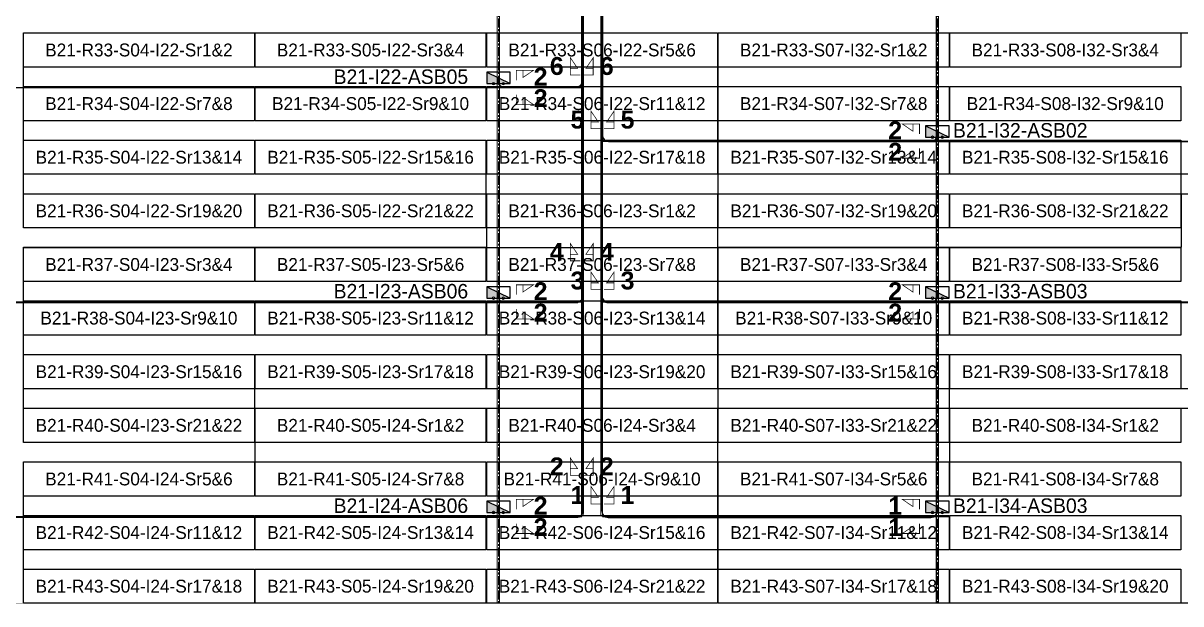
# Model space of a CAD drawing. Header units: metres. Extents: x 530177 to 530565, y 2673484 to 2673812.
# Drawn here: x 530273.9 to 530435.8, y 2673484.2 to 2673565.4 of the extents above; entities that cross this region are included whole.
import ezdxf
from ezdxf.enums import TextEntityAlignment as Align

# ---------------------------------------------------------------- set-up
doc = ezdxf.new("R2010")
doc.units = ezdxf.units.M
doc.linetypes.add('CENTER', pattern=[2, 1.25, -0.25, 0.25, -0.25])
doc.layers.add('Boundary-12.5 MW Block', color=6, linetype='Continuous', lineweight=9)
doc.layers.add('PILE', color=1, linetype='Continuous', lineweight=15)
for name, color, linetype in [('DC Trench BL-21', 40, 'Continuous'), ('E-Inverter Grouping', 2, 'Continuous'), ('Inverter Block-21', 7, 'Continuous'), ('LT Cable(AG) INV to LT Panel BL-21', 2, 'Continuous'), ('Messenger Wire-Block-21 (Master Path)', 30, 'Continuous'), ('Messenger Wire-Block-21 (MW Path)', 191, 'Continuous'), ('MMS Table Block-21', 8, 'Continuous'), ('Plan Line - DC BL-21', 40, 'Continuous'), ('Section Marking BL-21', 2, 'Continuous')]:
    doc.layers.add(name, color=color, linetype=linetype)
doc.styles.add('BoldTextStyle', font='arialbd.ttf')
doc.styles.get("Standard").update_dxf_attribs({"font": 'Adani Regular.ttf'})

# ---------------------------------------------------------------- blocks, each defined once
blk = doc.blocks.new('MMS Table (32.292 x 4.788)')
at = {"color": 0}
blk.add_lwpolyline([(0, -0.002), (0, 4.786), (32.292, 4.786), (32.292, -0.002)], close=True, dxfattribs=at)
at = {"color": 7}
blk.add_attdef('ID1', text='', height=1.8, dxfattribs=at).set_placement((16.146, 2.392), align=Align.MIDDLE_CENTER)
blk = doc.blocks.new('Inverter Block')
h = blk.add_hatch(color=0)
h.dxf.hatch_style = 1
h.paths.add_polyline_path([(-1.46, 2.27), (-1.46, 0.85), (1.46, 0.85)])
at = {"color": 0}
blk.add_lwpolyline([(1.46, 2.27), (-1.46, 2.27), (-1.46, 0.85), (1.46, 0.85)], close=True, dxfattribs=at)
blk.add_lwpolyline([(-1.46, 2.27), (1.46, 0.85)], dxfattribs=at)
at = {"layer": 'PILE'}
for centre in [(-0.61, 0.85), (0.61, 0.85)]:
    blk.add_circle(centre, 0.156, dxfattribs=at)
at = {"color": 7}
blk.add_attdef('ID', (-1.46, 3.01), '', height=1.8, dxfattribs=at)

msp = doc.modelspace()

# ---------------------------------------------------------------- linework, layer by layer
at = {"layer": 'Boundary-12.5 MW Block', "const_width": 0.05}
msp.add_lwpolyline([(530176.79, 2673804.08), (530209.18, 2673804.08), (530209.18, 2673811.58), (530565.39, 2673811.58), (530565.39, 2673514.29), (530468.22, 2673514.29), (530468.22, 2673484.29), (530176.79, 2673484.29)], close=True, dxfattribs=at)
at = {"layer": 'DC Trench BL-21', "color": 40, "const_width": 0.15}
for points in [[(530340.54, 2673624.08), (530340.23, 2673624.08), (530340.23, 2673484.29), (530340.54, 2673484.29)], [(530401.94, 2673624.08), (530401.64, 2673624.08), (530401.64, 2673484.29), (530401.94, 2673484.29)]]:
    msp.add_lwpolyline(points, close=True, dxfattribs=at)
at = {"layer": 'E-Inverter Grouping'}
for points in [[(530371.04, 2673564.08), (530371.04, 2673544.29), (530338.65, 2673544.29), (530338.65, 2673536.79), (530273.96, 2673536.79), (530273.96, 2673564.08)], [(530468.22, 2673564.08), (530468.22, 2673544.29), (530435.82, 2673544.29), (530435.82, 2673536.79), (530371.14, 2673536.79), (530371.14, 2673564.08)], [(530338.75, 2673534.08), (530338.75, 2673541.58), (530371.04, 2673541.58), (530371.04, 2673514.29), (530306.26, 2673514.29), (530306.26, 2673506.79), (530273.96, 2673506.79), (530273.96, 2673534.08)], [(530435.92, 2673534.08), (530435.92, 2673541.58), (530468.22, 2673541.58), (530468.22, 2673514.29), (530403.43, 2673514.29), (530403.43, 2673506.79), (530371.14, 2673506.79), (530371.14, 2673534.08)], [(530371.04, 2673484.29), (530273.96, 2673484.29), (530273.96, 2673504.08), (530306.36, 2673504.08), (530306.36, 2673511.58), (530371.04, 2673511.58)], [(530468.22, 2673484.29), (530371.14, 2673484.29), (530371.14, 2673504.08), (530403.53, 2673504.08), (530403.53, 2673511.58), (530468.22, 2673511.58)]]:
    msp.add_lwpolyline(points, close=True, dxfattribs=at)
at = {"layer": 'LT Cable(AG) INV to LT Panel BL-21'}
for points in [[(530364.89, 2673644.07), (530361.51, 2673644.07, -0.118831), (530361.1, 2673644.17), (530359.65, 2673644.91, 0.118831), (530359.24, 2673645.01), (530352.96, 2673645.01, 0.414214), (530352.06, 2673644.11), (530352.06, 2673625.42, 0.02362), (530352.06, 2673625.34), (530352.11, 2673624.79, -0.02362), (530352.12, 2673624.7), (530352.12, 2673557.27, -0.414214), (530351.22, 2673556.37), (530244.11, 2673556.37, -0.414214), (530243.21, 2673557.27), (530243.21, 2673557.69)], [(530362.81, 2673644.02), (530361.51, 2673644.02, -0.118831), (530361.1, 2673644.12), (530359.65, 2673644.86, 0.118831), (530359.24, 2673644.96), (530353.01, 2673644.96, 0.414214), (530352.11, 2673644.06), (530352.11, 2673625.42, 0.02362), (530352.11, 2673625.34), (530352.16, 2673624.79, -0.02362), (530352.17, 2673624.71), (530352.17, 2673527.22, -0.414214), (530351.27, 2673526.32), (530244.11, 2673526.32, -0.414214), (530243.21, 2673527.22), (530243.21, 2673527.69)], [(530362.81, 2673643.97), (530361.51, 2673643.97, -0.118831), (530361.1, 2673644.07), (530359.65, 2673644.81, 0.118831), (530359.24, 2673644.91), (530353.06, 2673644.91, 0.414214), (530352.16, 2673644.01), (530352.16, 2673625.43, 0.02362), (530352.16, 2673625.34), (530352.21, 2673624.79, -0.02362), (530352.22, 2673624.71), (530352.22, 2673497.17, -0.414214), (530351.32, 2673496.27), (530244.11, 2673496.27, -0.414214), (530243.21, 2673497.17), (530243.21, 2673497.69)], [(530364.89, 2673644.1), (530361.51, 2673644.1, -0.118831), (530361.1, 2673644.2), (530359.65, 2673644.94, 0.118831), (530359.24, 2673645.04), (530352.93, 2673645.04, 0.414214), (530352.03, 2673644.14), (530352.03, 2673625.42, 0.02362), (530352.03, 2673625.34), (530352.09, 2673624.79, -0.02362), (530352.09, 2673624.7), (530352.09, 2673557.3, -0.414214), (530351.19, 2673556.4), (530341.29, 2673556.4, -0.414214), (530340.39, 2673557.3), (530340.39, 2673557.69)], [(530362.81, 2673644.05), (530361.51, 2673644.05, -0.118831), (530361.1, 2673644.15), (530359.65, 2673644.89, 0.118831), (530359.24, 2673644.99), (530352.98, 2673644.99, 0.414214), (530352.08, 2673644.09), (530352.08, 2673625.42, 0.02362), (530352.08, 2673625.34), (530352.14, 2673624.79, -0.02362), (530352.14, 2673624.7), (530352.14, 2673527.25, -0.414214), (530351.24, 2673526.35), (530341.29, 2673526.35, -0.414214), (530340.39, 2673527.25), (530340.39, 2673527.69)], [(530362.81, 2673644), (530361.51, 2673644, -0.118831), (530361.1, 2673644.1), (530359.65, 2673644.84, 0.118831), (530359.24, 2673644.94), (530353.03, 2673644.94, 0.414214), (530352.13, 2673644.04), (530352.13, 2673625.43, 0.02362), (530352.13, 2673625.34), (530352.19, 2673624.79, -0.02362), (530352.19, 2673624.71), (530352.19, 2673497.2, -0.414214), (530351.29, 2673496.3), (530341.29, 2673496.3, -0.414214), (530340.39, 2673497.2), (530340.39, 2673497.69)]]:
    msp.add_lwpolyline(points, format="xyb", dxfattribs=at)
at = {"layer": 'LT Cable(AG) INV to LT Panel BL-21', "color": 5}
for points in [[(530361.8, 2673643.69), (530361.5, 2673643.69, 0.057005), (530361.3, 2673643.67), (530359.72, 2673643.3, -0.057005), (530359.52, 2673643.28), (530355.62, 2673643.28, 0.414214), (530354.72, 2673642.38), (530354.72, 2673625.42, 0.04511), (530354.73, 2673625.26), (530354.81, 2673624.81, -0.04511), (530354.83, 2673624.65), (530354.83, 2673497.21, 0.414214), (530355.73, 2673496.31), (530400.89, 2673496.31, 0.414214), (530401.79, 2673497.21), (530401.79, 2673497.69)], [(530361.8, 2673643.66), (530361.5, 2673643.66, 0.057005), (530361.3, 2673643.64), (530359.72, 2673643.28, -0.057005), (530359.52, 2673643.25), (530355.64, 2673643.25, 0.414214), (530354.74, 2673642.35), (530354.74, 2673625.42, 0.04511), (530354.76, 2673625.26), (530354.84, 2673624.81, -0.04511), (530354.85, 2673624.65), (530354.85, 2673527.24, 0.414214), (530355.75, 2673526.34), (530498.07, 2673526.34, 0.414214), (530498.97, 2673527.24), (530498.97, 2673527.69)], [(530361.8, 2673643.64), (530361.5, 2673643.64, 0.057005), (530361.3, 2673643.62), (530359.72, 2673643.25, -0.057005), (530359.52, 2673643.23), (530355.67, 2673643.23, 0.414214), (530354.77, 2673642.33), (530354.77, 2673625.42, 0.04511), (530354.78, 2673625.26), (530354.86, 2673624.82, -0.04511), (530354.88, 2673624.66), (530354.88, 2673527.26, 0.414214), (530355.78, 2673526.36), (530400.89, 2673526.36, 0.414214), (530401.79, 2673527.26), (530401.79, 2673527.69)], [(530361.8, 2673643.61), (530361.5, 2673643.61, 0.057005), (530361.3, 2673643.59), (530359.72, 2673643.23, -0.057005), (530359.52, 2673643.2), (530355.69, 2673643.2, 0.414214), (530354.79, 2673642.3), (530354.79, 2673625.42, 0.04511), (530354.81, 2673625.26), (530354.89, 2673624.82, -0.04511), (530354.9, 2673624.66), (530354.9, 2673549.79, 0.414214), (530355.8, 2673548.89), (530498.07, 2673548.89, 0.414214), (530498.97, 2673549.79), (530498.97, 2673550.19)], [(530363.79, 2673643.59), (530361.5, 2673643.59, 0.057005), (530361.3, 2673643.57), (530359.72, 2673643.2, -0.057005), (530359.52, 2673643.18), (530355.72, 2673643.18, 0.414214), (530354.82, 2673642.28), (530354.82, 2673625.43, 0.04511), (530354.83, 2673625.26), (530354.91, 2673624.82, -0.04511), (530354.93, 2673624.66), (530354.93, 2673549.81, 0.414214), (530355.83, 2673548.91), (530400.89, 2673548.91, 0.414214), (530401.79, 2673549.81), (530401.79, 2673550.19)]]:
    msp.add_lwpolyline(points, format="xyb", dxfattribs=at)
at = {"layer": 'Messenger Wire-Block-21 (Master Path)'}
for points in [[(530352.05, 2673496.44), (530352.05, 2673624.74)], [(530354.95, 2673496.44), (530354.95, 2673624.74)], [(530241.57, 2673556.44), (530352.05, 2673556.44)], [(530354.95, 2673548.94), (530500.61, 2673548.94)], [(530241.57, 2673526.44), (530352.05, 2673526.44)], [(530354.95, 2673526.44), (530500.61, 2673526.44)], [(530241.57, 2673496.44), (530352.05, 2673496.44)], [(530354.95, 2673496.44), (530403.43, 2673496.44)]]:
    msp.add_lwpolyline(points, dxfattribs=at)
at = {"layer": 'Messenger Wire-Block-21 (MW Path)', "const_width": 0.1}
for points in [[(530352.3, 2673496.44), (530352.3, 2673624.74)], [(530354.7, 2673496.44), (530354.7, 2673624.74)], [(530241.57, 2673556.44), (530352.05, 2673556.44)], [(530354.95, 2673548.94), (530500.61, 2673548.94)], [(530241.57, 2673526.44), (530352.05, 2673526.44)], [(530354.95, 2673526.44), (530500.61, 2673526.44)], [(530241.57, 2673496.44), (530352.05, 2673496.44)], [(530354.95, 2673496.44), (530403.43, 2673496.44)]]:
    msp.add_lwpolyline(points, dxfattribs=at)
at = {"layer": 'Plan Line - DC BL-21', "color": 6, "linetype": 'CENTER'}
for points in [[(530340.39, 2673624.08), (530340.39, 2673484.29)], [(530401.79, 2673624.08), (530401.79, 2673484.29)]]:
    msp.add_lwpolyline(points, dxfattribs=at)
at = {"layer": 'Section Marking BL-21', "color": 94, "lineweight": 35, "true_color": 0x00a500, "const_width": 0.1}
for points in [[(530351.85, 2673558.19), (530350.46, 2673558.19), (530350.46, 2673560.59), (530351.47, 2673559.11), (530350.46, 2673559.11)], [(530352.25, 2673558.19), (530353.64, 2673558.19), (530353.64, 2673560.59), (530352.63, 2673559.11), (530353.64, 2673559.11)], [(530342.89, 2673557.44), (530342.89, 2673558.83), (530345.29, 2673558.83), (530343.81, 2673557.82), (530343.81, 2673558.83)], [(530342.89, 2673555.44), (530342.89, 2673554.05), (530345.29, 2673554.05), (530343.81, 2673555.06), (530343.81, 2673554.05)], [(530354.75, 2673550.69), (530353.36, 2673550.69), (530353.36, 2673553.09), (530354.37, 2673551.61), (530353.36, 2673551.61)], [(530355.15, 2673550.69), (530356.54, 2673550.69), (530356.54, 2673553.09), (530355.53, 2673551.61), (530356.54, 2673551.61)], [(530399.29, 2673549.94), (530399.29, 2673551.33), (530396.89, 2673551.33), (530398.37, 2673550.32), (530398.37, 2673551.33)], [(530399.29, 2673547.94), (530399.29, 2673546.55), (530396.89, 2673546.55), (530398.37, 2673547.56), (530398.37, 2673546.55)], [(530351.85, 2673532.19), (530350.46, 2673532.19), (530350.46, 2673534.59), (530351.47, 2673533.11), (530350.46, 2673533.11)], [(530352.25, 2673532.19), (530353.64, 2673532.19), (530353.64, 2673534.59), (530352.63, 2673533.11), (530353.64, 2673533.11)], [(530354.75, 2673528.19), (530353.36, 2673528.19), (530353.36, 2673530.59), (530354.37, 2673529.11), (530353.36, 2673529.11)], [(530355.15, 2673528.19), (530356.54, 2673528.19), (530356.54, 2673530.59), (530355.53, 2673529.11), (530356.54, 2673529.11)], [(530342.89, 2673527.44), (530342.89, 2673528.83), (530345.29, 2673528.83), (530343.81, 2673527.82), (530343.81, 2673528.83)], [(530399.29, 2673527.44), (530399.29, 2673528.83), (530396.89, 2673528.83), (530398.37, 2673527.82), (530398.37, 2673528.83)], [(530342.89, 2673525.44), (530342.89, 2673524.05), (530345.29, 2673524.05), (530343.81, 2673525.06), (530343.81, 2673524.05)], [(530399.29, 2673525.44), (530399.29, 2673524.05), (530396.89, 2673524.05), (530398.37, 2673525.06), (530398.37, 2673524.05)], [(530351.85, 2673502.19), (530350.46, 2673502.19), (530350.46, 2673504.59), (530351.47, 2673503.11), (530350.46, 2673503.11)], [(530352.25, 2673502.19), (530353.64, 2673502.19), (530353.64, 2673504.59), (530352.63, 2673503.11), (530353.64, 2673503.11)], [(530354.75, 2673498.19), (530353.36, 2673498.19), (530353.36, 2673500.59), (530354.37, 2673499.11), (530353.36, 2673499.11)], [(530355.15, 2673498.19), (530356.54, 2673498.19), (530356.54, 2673500.59), (530355.53, 2673499.11), (530356.54, 2673499.11)], [(530342.89, 2673497.44), (530342.89, 2673498.83), (530345.29, 2673498.83), (530343.81, 2673497.82), (530343.81, 2673498.83)], [(530399.29, 2673497.44), (530399.29, 2673498.83), (530396.89, 2673498.83), (530398.37, 2673497.82), (530398.37, 2673498.83)], [(530342.89, 2673495.44), (530342.89, 2673494.05), (530345.29, 2673494.05), (530343.81, 2673495.06), (530343.81, 2673494.05)], [(530399.29, 2673495.44), (530399.29, 2673494.05), (530396.89, 2673494.05), (530398.37, 2673495.06), (530398.37, 2673494.05)]]:
    msp.add_lwpolyline(points, dxfattribs=at)

# ---------------------------------------------------------------- block references
at = {"layer": 'Inverter Block-21'}
ref = msp.add_blockref('Inverter Block', (530340.39, 2673556.02), dxfattribs=dict(at, xscale=1.124999999976148, yscale=1.124999999976148, zscale=1.124999999976148))
ref.add_attrib('ID', 'B21-I22-ASB05', (530317.34, 2673556.93), dxfattribs={"layer": '0', "color": 7, "height": 2.025})
ref = msp.add_blockref('Inverter Block', (530401.79, 2673548.52), dxfattribs=dict(at, xscale=1.124999999976148, yscale=1.124999999976148, zscale=1.124999999976148))
ref.add_attrib('ID', 'B21-I32-ASB02', (530403.97, 2673549.43), dxfattribs={"layer": '0', "color": 7, "height": 2.025})
ref = msp.add_blockref('Inverter Block', (530340.39, 2673526.02), dxfattribs=dict(at, xscale=1.124999999976148, yscale=1.124999999976148, zscale=1.124999999976148))
ref.add_attrib('ID', 'B21-I23-ASB06', (530317.34, 2673526.93), dxfattribs={"layer": '0', "color": 7, "height": 2.025})
ref = msp.add_blockref('Inverter Block', (530401.79, 2673526.02), dxfattribs=dict(at, xscale=1.124999999976148, yscale=1.124999999976148, zscale=1.124999999976148))
ref.add_attrib('ID', 'B21-I33-ASB03', (530403.97, 2673526.93), dxfattribs={"layer": '0', "color": 7, "height": 2.025})
ref = msp.add_blockref('Inverter Block', (530340.39, 2673496.02), dxfattribs=dict(at, xscale=1.124999999976148, yscale=1.124999999976148, zscale=1.124999999976148))
ref.add_attrib('ID', 'B21-I24-ASB06', (530317.34, 2673496.93), dxfattribs={"layer": '0', "color": 7, "height": 2.025})
ref = msp.add_blockref('Inverter Block', (530401.79, 2673496.02), dxfattribs=dict(at, xscale=1.124999999976148, yscale=1.124999999976148, zscale=1.124999999976148))
ref.add_attrib('ID', 'B21-I34-ASB03', (530403.97, 2673496.93), dxfattribs={"layer": '0', "color": 7, "height": 2.025})
at = {"layer": 'MMS Table Block-21'}
for p, values in [((530273.96, 2673559.29), {'ID1': 'B21-R33-S04-I22-Sr1&2'}), ((530306.36, 2673559.29), {'ID1': 'B21-R33-S05-I22-Sr3&4'}), ((530338.75, 2673559.29), {'ID1': 'B21-R33-S06-I22-Sr5&6'}), ((530371.14, 2673559.29), {'ID1': 'B21-R33-S07-I32-Sr1&2'}), ((530403.53, 2673559.29), {'ID1': 'B21-R33-S08-I32-Sr3&4'}), ((530273.96, 2673551.79), {'ID1': 'B21-R34-S04-I22-Sr7&8'}), ((530306.36, 2673551.79), {'ID1': 'B21-R34-S05-I22-Sr9&10'}), ((530338.75, 2673551.79), {'ID1': 'B21-R34-S06-I22-Sr11&12'}), ((530371.14, 2673551.79), {'ID1': 'B21-R34-S07-I32-Sr7&8'}), ((530403.53, 2673551.79), {'ID1': 'B21-R34-S08-I32-Sr9&10'}), ((530273.96, 2673544.29), {'ID1': 'B21-R35-S04-I22-Sr13&14'}), ((530306.36, 2673544.29), {'ID1': 'B21-R35-S05-I22-Sr15&16'}), ((530338.75, 2673544.29), {'ID1': 'B21-R35-S06-I22-Sr17&18'}), ((530371.14, 2673544.29), {'ID1': 'B21-R35-S07-I32-Sr13&14'}), ((530403.53, 2673544.29), {'ID1': 'B21-R35-S08-I32-Sr15&16'}), ((530273.96, 2673536.79), {'ID1': 'B21-R36-S04-I22-Sr19&20'}), ((530306.36, 2673536.79), {'ID1': 'B21-R36-S05-I22-Sr21&22'}), ((530338.75, 2673536.79), {'ID1': 'B21-R36-S06-I23-Sr1&2'}), ((530371.14, 2673536.79), {'ID1': 'B21-R36-S07-I32-Sr19&20'}), ((530403.53, 2673536.79), {'ID1': 'B21-R36-S08-I32-Sr21&22'}), ((530273.96, 2673529.29), {'ID1': 'B21-R37-S04-I23-Sr3&4'}), ((530306.36, 2673529.29), {'ID1': 'B21-R37-S05-I23-Sr5&6'}), ((530338.75, 2673529.29), {'ID1': 'B21-R37-S06-I23-Sr7&8'}), ((530371.14, 2673529.29), {'ID1': 'B21-R37-S07-I33-Sr3&4'}), ((530403.53, 2673529.29), {'ID1': 'B21-R37-S08-I33-Sr5&6'}), ((530273.96, 2673521.79), {'ID1': 'B21-R38-S04-I23-Sr9&10'}), ((530306.36, 2673521.79), {'ID1': 'B21-R38-S05-I23-Sr11&12'}), ((530338.75, 2673521.79), {'ID1': 'B21-R38-S06-I23-Sr13&14'}), ((530371.14, 2673521.79), {'ID1': 'B21-R38-S07-I33-Sr9&10'}), ((530403.53, 2673521.79), {'ID1': 'B21-R38-S08-I33-Sr11&12'}), ((530273.96, 2673514.29), {'ID1': 'B21-R39-S04-I23-Sr15&16'}), ((530306.36, 2673514.29), {'ID1': 'B21-R39-S05-I23-Sr17&18'}), ((530338.75, 2673514.29), {'ID1': 'B21-R39-S06-I23-Sr19&20'}), ((530371.14, 2673514.29), {'ID1': 'B21-R39-S07-I33-Sr15&16'}), ((530403.53, 2673514.29), {'ID1': 'B21-R39-S08-I33-Sr17&18'}), ((530273.96, 2673506.79), {'ID1': 'B21-R40-S04-I23-Sr21&22'}), ((530306.36, 2673506.79), {'ID1': 'B21-R40-S05-I24-Sr1&2'}), ((530338.75, 2673506.79), {'ID1': 'B21-R40-S06-I24-Sr3&4'}), ((530371.14, 2673506.79), {'ID1': 'B21-R40-S07-I33-Sr21&22'}), ((530403.53, 2673506.79), {'ID1': 'B21-R40-S08-I34-Sr1&2'}), ((530273.96, 2673499.29), {'ID1': 'B21-R41-S04-I24-Sr5&6'}), ((530306.36, 2673499.29), {'ID1': 'B21-R41-S05-I24-Sr7&8'}), ((530338.75, 2673499.29), {'ID1': 'B21-R41-S06-I24-Sr9&10'}), ((530371.14, 2673499.29), {'ID1': 'B21-R41-S07-I34-Sr5&6'}), ((530403.53, 2673499.29), {'ID1': 'B21-R41-S08-I34-Sr7&8'}), ((530273.96, 2673491.79), {'ID1': 'B21-R42-S04-I24-Sr11&12'}), ((530306.36, 2673491.79), {'ID1': 'B21-R42-S05-I24-Sr13&14'}), ((530338.75, 2673491.79), {'ID1': 'B21-R42-S06-I24-Sr15&16'}), ((530371.14, 2673491.79), {'ID1': 'B21-R42-S07-I34-Sr11&12'}), ((530403.53, 2673491.79), {'ID1': 'B21-R42-S08-I34-Sr13&14'}), ((530273.96, 2673484.29), {'ID1': 'B21-R43-S04-I24-Sr17&18'}), ((530306.36, 2673484.29), {'ID1': 'B21-R43-S05-I24-Sr19&20'}), ((530338.75, 2673484.29), {'ID1': 'B21-R43-S06-I24-Sr21&22'}), ((530371.14, 2673484.29), {'ID1': 'B21-R43-S07-I34-Sr17&18'}), ((530403.53, 2673484.29), {'ID1': 'B21-R43-S08-I34-Sr19&20'})]:
    msp.add_blockref('MMS Table (32.292 x 4.788)', p, dxfattribs=at).add_auto_attribs(values)

# ---------------------------------------------------------------- texts
at = {"layer": 'Section Marking BL-21', "color": 94, "true_color": 0x00a500, "style": 'BoldTextStyle'}
for s, p in [('6', (530348.55, 2673559.44)), ('6', (530355.55, 2673559.44)), ('2', (530346.29, 2673557.94)), ('2', (530346.29, 2673554.94)), ('5', (530351.45, 2673551.94)), ('5', (530358.45, 2673551.94)), ('2', (530395.89, 2673550.44)), ('2', (530395.89, 2673547.44)), ('4', (530348.55, 2673533.44)), ('4', (530355.55, 2673533.44)), ('3', (530351.45, 2673529.44)), ('3', (530358.45, 2673529.44)), ('2', (530346.29, 2673527.94)), ('2', (530395.89, 2673527.94)), ('2', (530346.29, 2673524.94)), ('2', (530395.89, 2673524.94)), ('2', (530348.55, 2673503.44)), ('2', (530355.55, 2673503.44)), ('2', (530346.29, 2673497.94)), ('1', (530351.45, 2673499.44)), ('1', (530358.45, 2673499.44)), ('1', (530395.89, 2673497.94)), ('2', (530346.29, 2673494.94)), ('1', (530395.89, 2673494.94))]:
    msp.add_text(s, height=2.5, dxfattribs=at).set_placement(p, align=Align.MIDDLE_CENTER)

doc.saveas('drawing.dxf')
